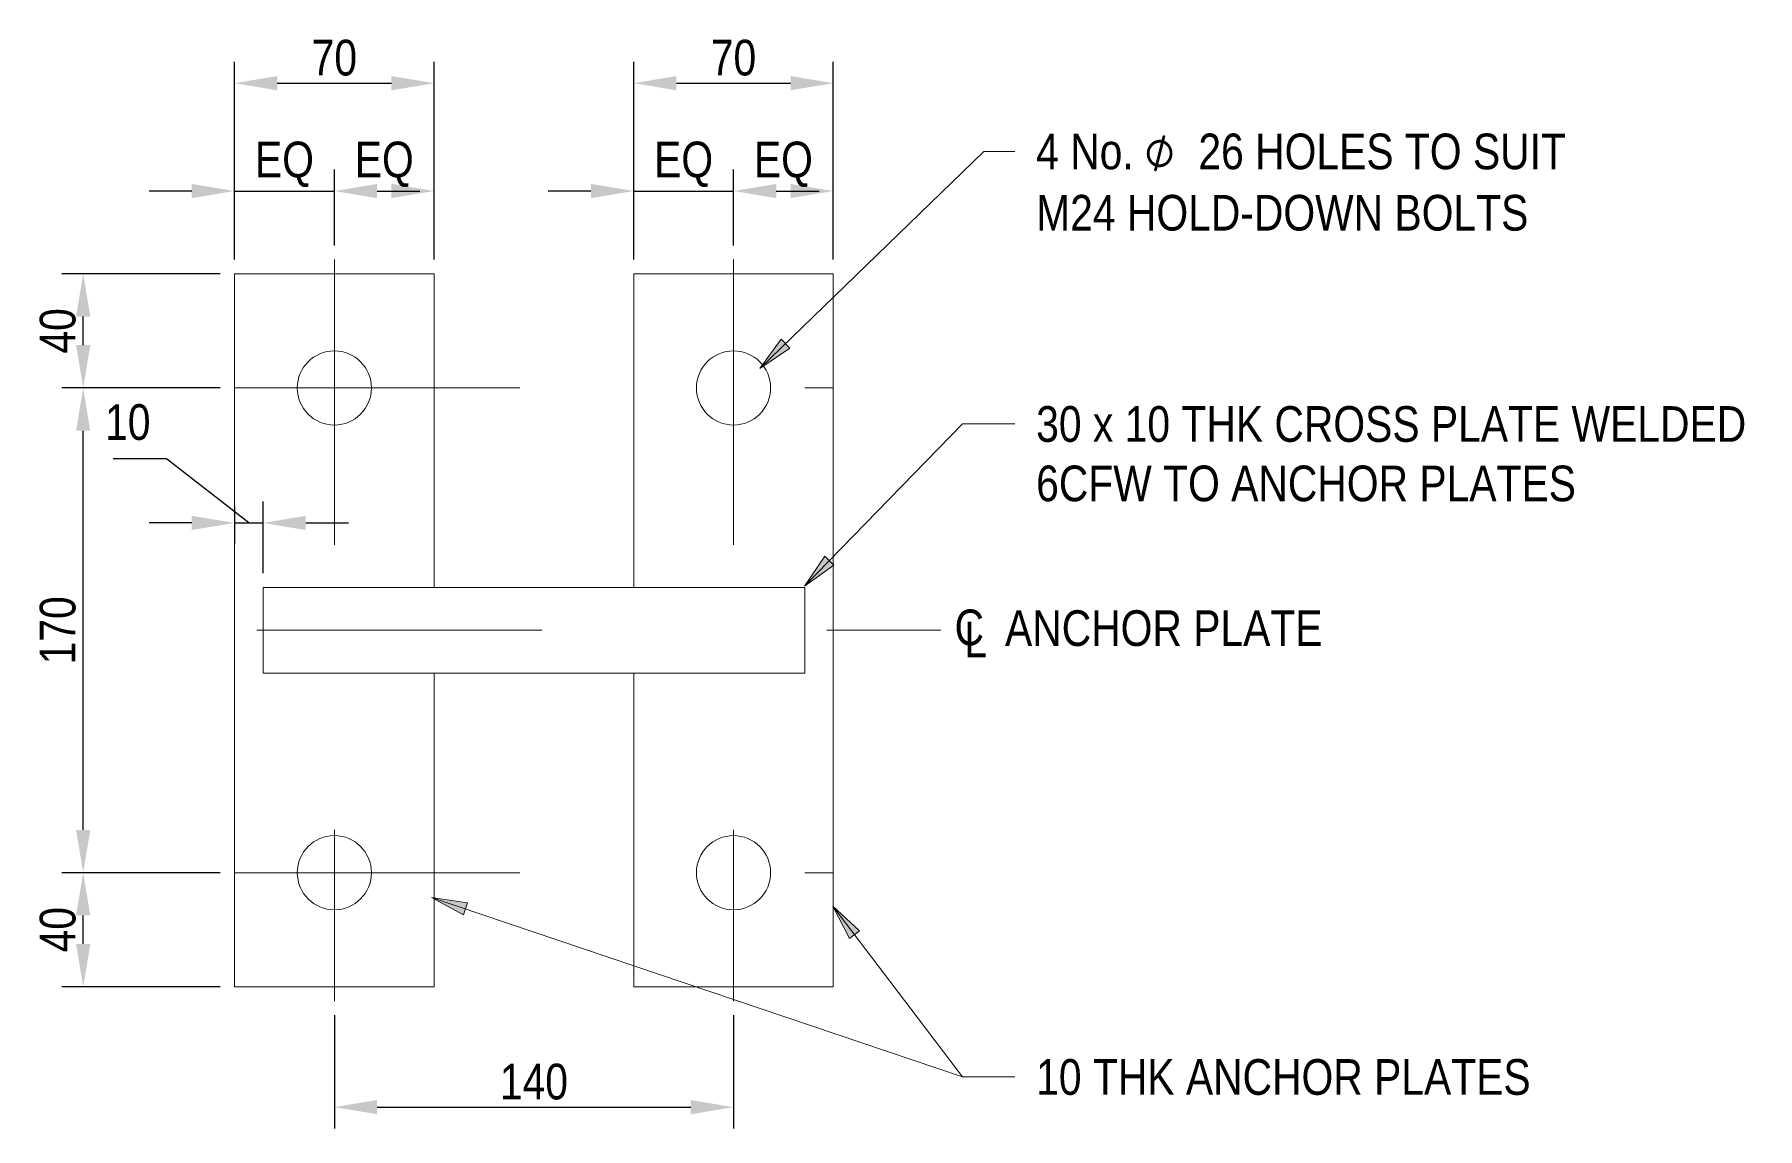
# Model space of a CAD drawing. Header units: metres. Extents: x 1.88 to 5.95, y -0.59 to 2.67.
# Drawn here: x 2.907 to 3.511, y -0.439 to -0.055 of the extents above; entities that cross this region are included whole.
import ezdxf

# ---------------------------------------------------------------- set-up
doc = ezdxf.new("R2010")
doc.units = ezdxf.units.M
doc.linetypes.add('JacobsCenter', pattern=[0.015, 0.009, -0.0015, 0.003, -0.0015])
doc.layers.get('Defpoints').update_dxf_attribs({"color": 41})
for name, color, linetype, lineweight in [('A-ANNO-DIMS', 7, 'Continuous', 9), ('A-ANNO-NOTE', 7, 'Continuous', 9), ('A-DETL', 7, 'Continuous', 13), ('G-ANNO-TEXT', 7, 'Continuous', 9)]:
    doc.layers.add(name, color=color, linetype=linetype, lineweight=lineweight)
doc.styles.add('Arial Narrow_2', font='ARIALN.TTF', dxfattribs={"height": 0.0125})
doc.styles.add('Arial Narrow_3', font='ARIALN.TTF', dxfattribs={"height": 0.0025})
doc.styles.add('Segoe UI Symbol', font='seguisym.ttf', dxfattribs={"height": 0.0125})
doc.dimstyles.new('____ddd____', dxfattribs={"dimscale": 0.3048, "dimtxt": 0.012793, "dimasz": 0.049213, "dimexe": 0.024606, "dimexo": 0.016404, "dimgap": 0.008202, "dimtad": 1, "dimdec": 0, "dimlfac": 1000, "dimzin": 0, "dimdsep": 46, "dimtxsty": 'Arial Narrow_2', "dimsah": 1, "dimcen": 0.09, "dimaunit": 1, "dimadec": 4, "dimazin": 0, "dimtfac": 1, "dimtdec": 4, "dimtix": 1, "dimtmove": 0, "dimatfit": 3, "dimfxl": 1, "dimtvp": 1, "dimtolj": 1, "dimtzin": 0, "dimarcsym": 2})
doc.dimstyles.new('____ddd_____1', dxfattribs={"dimscale": 0.3048, "dimtxt": 0.012793, "dimasz": 0.049213, "dimexe": 0.024606, "dimexo": 0.016404, "dimgap": 0.008202, "dimtad": 1, "dimdec": 0, "dimlfac": 1000, "dimzin": 0, "dimdsep": 46, "dimtxsty": 'Arial Narrow_2', "dimsah": 1, "dimcen": 0.09, "dimaunit": 1, "dimadec": 4, "dimazin": 0, "dimtfac": 1, "dimtdec": 4, "dimtix": 1, "dimtmove": 1, "dimatfit": 3, "dimfxl": 1, "dimtvp": 1, "dimtolj": 1, "dimtzin": 0, "dimarcsym": 2})

# ---------------------------------------------------------------- blocks, each defined once
blk = doc.blocks.new('DIMBLOCK4-DRG-2873222 - SECTION 5')
at = {"layer": 'A-ANNO-DIMS', "color": 0, "lineweight": -2, "transparency": 16777216}
for p, q in [((3.11668, -0.1343), (3.11668, -0.06493)), ((3.18668, -0.1343), (3.18668, -0.06493)), ((3.13168, -0.07243), (3.17168, -0.07243))]:
    blk.add_line(p, q, dxfattribs=at)
at = {"layer": 'A-ANNO-DIMS', "color": 0, "transparency": 16777216}
for points in [[(3.13168, -0.06993), (3.13168, -0.07493), (3.11668, -0.07243)], [(3.17168, -0.06993), (3.17168, -0.07493), (3.18668, -0.07243)]]:
    blk.add_solid(points, dxfattribs=at)
at = {"layer": 'Defpoints', "color": 0, "transparency": 16777216}
for p in [(3.18668, -0.07243), (3.11668, -0.1393), (3.18668, -0.1393)]:
    blk.add_point(p, dxfattribs=at)
at = {"layer": 'A-ANNO-DIMS', "color": 0, "transparency": 16777216, "insert": (3.15168, -0.06355), "char_height": 0.0125, "width": 0.0190066, "attachment_point": 5, "style": 'Arial Narrow_2'}
blk.add_mtext('\\A1;70', dxfattribs=at)
blk = doc.blocks.new('DIMBLOCK5-DRG-2873222 - SECTION 5')
at = {"layer": 'A-ANNO-DIMS', "color": 0, "lineweight": -2, "transparency": 16777216}
for p, q in [((3.11668, -0.1343), (3.11668, -0.10275)), ((3.15168, -0.1293), (3.15168, -0.10275)), ((3.10168, -0.11025), (3.08668, -0.11025)), ((3.11668, -0.11025), (3.15168, -0.11025)), ((3.16668, -0.11025), (3.18168, -0.11025))]:
    blk.add_line(p, q, dxfattribs=at)
at = {"layer": 'A-ANNO-DIMS', "color": 0, "transparency": 16777216}
for points in [[(3.10168, -0.10775), (3.10168, -0.11275), (3.11668, -0.11025)], [(3.16668, -0.10775), (3.16668, -0.11275), (3.15168, -0.11025)]]:
    blk.add_solid(points, dxfattribs=at)
at = {"layer": 'Defpoints', "color": 0, "transparency": 16777216}
for p in [(3.15168, -0.11025), (3.15168, -0.1343), (3.11668, -0.1393)]:
    blk.add_point(p, dxfattribs=at)
at = {"layer": 'A-ANNO-DIMS', "color": 0, "transparency": 16777216, "insert": (3.13418, -0.1009), "char_height": 0.0125, "width": 0.0248548, "attachment_point": 5, "style": 'Arial Narrow_2'}
blk.add_mtext('\\A1;EQ', dxfattribs=at)
blk = doc.blocks.new('DIMBLOCK6-DRG-2873222 - SECTION 5')
at = {"layer": 'A-ANNO-DIMS', "color": 0, "lineweight": -2, "transparency": 16777216}
for p, q in [((3.15168, -0.1293), (3.15168, -0.10275)), ((3.18668, -0.1343), (3.18668, -0.10275)), ((3.16668, -0.11025), (3.17168, -0.11025))]:
    blk.add_line(p, q, dxfattribs=at)
at = {"layer": 'A-ANNO-DIMS', "color": 0, "transparency": 16777216}
for points in [[(3.16668, -0.10775), (3.16668, -0.11275), (3.15168, -0.11025)], [(3.17168, -0.10775), (3.17168, -0.11275), (3.18668, -0.11025)]]:
    blk.add_solid(points, dxfattribs=at)
at = {"layer": 'Defpoints', "color": 0, "transparency": 16777216}
for p in [(3.18668, -0.11025), (3.15168, -0.1343), (3.18668, -0.1393)]:
    blk.add_point(p, dxfattribs=at)
at = {"layer": 'A-ANNO-DIMS', "color": 0, "transparency": 16777216, "insert": (3.16918, -0.1009), "char_height": 0.0125, "width": 0.0248548, "attachment_point": 5, "style": 'Arial Narrow_2'}
blk.add_mtext('\\A1;EQ', dxfattribs=at)
blk = doc.blocks.new('DIMBLOCK7-DRG-2873222 - SECTION 5')
at = {"layer": 'A-ANNO-DIMS', "color": 0, "lineweight": -2, "transparency": 16777216}
for p, q in [((2.97668, -0.1343), (2.97668, -0.06493)), ((3.04668, -0.1343), (3.04668, -0.06493)), ((2.99168, -0.07243), (3.03168, -0.07243))]:
    blk.add_line(p, q, dxfattribs=at)
at = {"layer": 'A-ANNO-DIMS', "color": 0, "transparency": 16777216}
for points in [[(2.99168, -0.06993), (2.99168, -0.07493), (2.97668, -0.07243)], [(3.03168, -0.06993), (3.03168, -0.07493), (3.04668, -0.07243)]]:
    blk.add_solid(points, dxfattribs=at)
at = {"layer": 'Defpoints', "color": 0, "transparency": 16777216}
for p in [(3.04668, -0.07243), (2.97668, -0.1393), (3.04668, -0.1393)]:
    blk.add_point(p, dxfattribs=at)
at = {"layer": 'A-ANNO-DIMS', "color": 0, "transparency": 16777216, "insert": (3.01168, -0.06355), "char_height": 0.0125, "width": 0.0190066, "attachment_point": 5, "style": 'Arial Narrow_2'}
blk.add_mtext('\\A1;70', dxfattribs=at)
blk = doc.blocks.new('DIMBLOCK8-DRG-2873222 - SECTION 5')
at = {"layer": 'A-ANNO-DIMS', "color": 0, "lineweight": -2, "transparency": 16777216}
for p, q in [((2.97668, -0.1343), (2.97668, -0.10275)), ((3.01168, -0.1293), (3.01168, -0.10275)), ((2.96168, -0.11025), (2.94668, -0.11025)), ((2.97668, -0.11025), (3.01168, -0.11025)), ((3.02668, -0.11025), (3.04168, -0.11025))]:
    blk.add_line(p, q, dxfattribs=at)
at = {"layer": 'A-ANNO-DIMS', "color": 0, "transparency": 16777216}
for points in [[(2.96168, -0.10775), (2.96168, -0.11275), (2.97668, -0.11025)], [(3.02668, -0.10775), (3.02668, -0.11275), (3.01168, -0.11025)]]:
    blk.add_solid(points, dxfattribs=at)
at = {"layer": 'Defpoints', "color": 0, "transparency": 16777216}
for p in [(3.01168, -0.11025), (3.01168, -0.1343), (2.97668, -0.1393)]:
    blk.add_point(p, dxfattribs=at)
at = {"layer": 'A-ANNO-DIMS', "color": 0, "transparency": 16777216, "insert": (2.99418, -0.1009), "char_height": 0.0125, "width": 0.0248548, "attachment_point": 5, "style": 'Arial Narrow_2'}
blk.add_mtext('\\A1;EQ', dxfattribs=at)
blk = doc.blocks.new('DIMBLOCK9-DRG-2873222 - SECTION 5')
at = {"layer": 'A-ANNO-DIMS', "color": 0, "lineweight": -2, "transparency": 16777216}
for p, q in [((3.01168, -0.1293), (3.01168, -0.10275)), ((3.04668, -0.1343), (3.04668, -0.10275)), ((3.02668, -0.11025), (3.03168, -0.11025))]:
    blk.add_line(p, q, dxfattribs=at)
at = {"layer": 'A-ANNO-DIMS', "color": 0, "transparency": 16777216}
for points in [[(3.02668, -0.10775), (3.02668, -0.11275), (3.01168, -0.11025)], [(3.03168, -0.10775), (3.03168, -0.11275), (3.04668, -0.11025)]]:
    blk.add_solid(points, dxfattribs=at)
at = {"layer": 'Defpoints', "color": 0, "transparency": 16777216}
for p in [(3.04668, -0.11025), (3.01168, -0.1343), (3.04668, -0.1393)]:
    blk.add_point(p, dxfattribs=at)
at = {"layer": 'A-ANNO-DIMS', "color": 0, "transparency": 16777216, "insert": (3.02918, -0.1009), "char_height": 0.0125, "width": 0.0248548, "attachment_point": 5, "style": 'Arial Narrow_2'}
blk.add_mtext('\\A1;EQ', dxfattribs=at)
blk = doc.blocks.new('DIMBLOCK10-DRG-2873222 - SECTION 5')
at = {"layer": 'A-ANNO-DIMS', "color": 0, "lineweight": -2, "transparency": 16777216}
for p, q in [((2.95278, -0.20419), (2.93409, -0.20419)), ((2.98168, -0.22664), (2.95278, -0.20419)), ((2.97668, -0.22104), (2.97668, -0.23414)), ((2.98668, -0.2443), (2.98668, -0.21914)), ((2.96168, -0.22664), (2.94668, -0.22664)), ((2.97668, -0.22664), (2.98668, -0.22664)), ((2.97668, -0.22664), (2.98668, -0.22664)), ((3.00168, -0.22664), (3.01668, -0.22664))]:
    blk.add_line(p, q, dxfattribs=at)
at = {"layer": 'A-ANNO-DIMS', "color": 0, "transparency": 16777216}
for points in [[(2.96168, -0.22414), (2.96168, -0.22914), (2.97668, -0.22664)], [(3.00168, -0.22414), (3.00168, -0.22914), (2.98668, -0.22664)]]:
    blk.add_solid(points, dxfattribs=at)
at = {"layer": 'Defpoints', "color": 0, "transparency": 16777216}
for p in [(2.97668, -0.21604), (2.98668, -0.22664), (2.98668, -0.2493)]:
    blk.add_point(p, dxfattribs=at)
at = {"layer": 'A-ANNO-DIMS', "color": 0, "transparency": 16777216, "insert": (2.93127, -0.18502), "char_height": 0.0125, "width": 0.0190066, "attachment_point": 1, "line_spacing_factor": 0.974696, "style": 'Arial Narrow_2'}
blk.add_mtext('\\A1;10', dxfattribs=at)
blk = doc.blocks.new('DIMBLOCK11-DRG-2873222 - SECTION 5')
at = {"layer": 'A-ANNO-DIMS', "color": 0, "lineweight": -2, "transparency": 16777216}
for p, q in [((2.97168, -0.3493), (2.91609, -0.3493)), ((2.92359, -0.3743), (2.92359, -0.3643)), ((2.97168, -0.3893), (2.91609, -0.3893))]:
    blk.add_line(p, q, dxfattribs=at)
at = {"layer": 'A-ANNO-DIMS', "color": 0, "transparency": 16777216}
for points in [[(2.92109, -0.3643), (2.92609, -0.3643), (2.92359, -0.3493)], [(2.92109, -0.3743), (2.92609, -0.3743), (2.92359, -0.3893)]]:
    blk.add_solid(points, dxfattribs=at)
at = {"layer": 'Defpoints', "color": 0, "transparency": 16777216}
for p in [(2.92359, -0.3493), (2.97668, -0.3493), (2.97668, -0.3893)]:
    blk.add_point(p, dxfattribs=at)
at = {"layer": 'A-ANNO-DIMS', "color": 0, "transparency": 16777216, "insert": (2.9147, -0.3693), "char_height": 0.0125, "width": 0.0190066, "attachment_point": 5, "rotation": 90, "style": 'Arial Narrow_2'}
blk.add_mtext('\\A1;40', dxfattribs=at)
blk = doc.blocks.new('DIMBLOCK12-DRG-2873222 - SECTION 5')
at = {"layer": 'A-ANNO-DIMS', "color": 0, "lineweight": -2, "transparency": 16777216}
for p, q in [((2.97168, -0.1793), (2.91609, -0.1793)), ((2.92359, -0.3343), (2.92359, -0.1943)), ((2.97168, -0.3493), (2.91609, -0.3493))]:
    blk.add_line(p, q, dxfattribs=at)
at = {"layer": 'A-ANNO-DIMS', "color": 0, "transparency": 16777216}
for points in [[(2.92109, -0.1943), (2.92609, -0.1943), (2.92359, -0.1793)], [(2.92109, -0.3343), (2.92609, -0.3343), (2.92359, -0.3493)]]:
    blk.add_solid(points, dxfattribs=at)
at = {"layer": 'Defpoints', "color": 0, "transparency": 16777216}
for p in [(2.92359, -0.1793), (2.97668, -0.1793), (2.97668, -0.3493)]:
    blk.add_point(p, dxfattribs=at)
at = {"layer": 'A-ANNO-DIMS', "color": 0, "transparency": 16777216, "insert": (2.9147, -0.2643), "char_height": 0.0125, "width": 0.0285099, "attachment_point": 5, "rotation": 90, "style": 'Arial Narrow_2'}
blk.add_mtext('\\A1;170', dxfattribs=at)
blk = doc.blocks.new('DIMBLOCK13-DRG-2873222 - SECTION 5')
at = {"layer": 'A-ANNO-DIMS', "color": 0, "lineweight": -2, "transparency": 16777216}
for p, q in [((2.97168, -0.1393), (2.91609, -0.1393)), ((2.92359, -0.1643), (2.92359, -0.1543)), ((2.97168, -0.1793), (2.91609, -0.1793))]:
    blk.add_line(p, q, dxfattribs=at)
at = {"layer": 'A-ANNO-DIMS', "color": 0, "transparency": 16777216}
for points in [[(2.92109, -0.1543), (2.92609, -0.1543), (2.92359, -0.1393)], [(2.92109, -0.1643), (2.92609, -0.1643), (2.92359, -0.1793)]]:
    blk.add_solid(points, dxfattribs=at)
at = {"layer": 'Defpoints', "color": 0, "transparency": 16777216}
for p in [(2.92359, -0.1393), (2.97668, -0.1393), (2.97668, -0.1793)]:
    blk.add_point(p, dxfattribs=at)
at = {"layer": 'A-ANNO-DIMS', "color": 0, "transparency": 16777216, "insert": (2.9147, -0.1593), "char_height": 0.0125, "width": 0.0190066, "attachment_point": 5, "rotation": 90, "style": 'Arial Narrow_2'}
blk.add_mtext('\\A1;40', dxfattribs=at)
blk = doc.blocks.new('DIMBLOCK14-DRG-2873222 - SECTION 5')
at = {"layer": 'A-ANNO-DIMS', "color": 0, "lineweight": -2, "transparency": 16777216}
for p, q in [((3.01168, -0.3993), (3.01168, -0.43901)), ((3.15168, -0.3993), (3.15168, -0.43901)), ((3.02668, -0.43151), (3.13668, -0.43151))]:
    blk.add_line(p, q, dxfattribs=at)
at = {"layer": 'A-ANNO-DIMS', "color": 0, "transparency": 16777216}
for points in [[(3.02668, -0.42901), (3.02668, -0.43401), (3.01168, -0.43151)], [(3.13668, -0.42901), (3.13668, -0.43401), (3.15168, -0.43151)]]:
    blk.add_solid(points, dxfattribs=at)
at = {"layer": 'Defpoints', "color": 0, "transparency": 16777216}
for p in [(3.01168, -0.3943), (3.15168, -0.3943), (3.15168, -0.43151)]:
    blk.add_point(p, dxfattribs=at)
at = {"layer": 'A-ANNO-DIMS', "color": 0, "transparency": 16777216, "insert": (3.08168, -0.42263), "char_height": 0.0125, "width": 0.0285099, "attachment_point": 5, "style": 'Arial Narrow_2'}
blk.add_mtext('\\A1;140', dxfattribs=at)
blk = doc.blocks.new('CS_Annot_Centreline Symbol4 - CS_Annot_Centreline Symbol-6057300-DRG-2873222 - SECTION 5')
at = {"layer": 'A-ANNO-NOTE', "char_height": 0.0025, "attachment_point": 1, "style": 'Arial Narrow_3'}
for s, insert, width in [('C  ', (-0.00109, 0.00476), 0.0044093), ('L', (-0.00041, 0.00392), 0.0019241)]:
    blk.add_mtext(s, dxfattribs=dict(at, insert=insert, width=width))

msp = doc.modelspace()

# ---------------------------------------------------------------- hatches: boundary and pattern name
at = {"layer": 'G-ANNO-TEXT'}
for points in [[(3.1609189, -0.172529), (3.1714256, -0.1654074), (3.1683562, -0.1622434)], [(3.1766279, -0.2488206), (3.1869233, -0.2413969), (3.1837633, -0.2383234)], [(3.0457963, -0.3579888), (3.0569316, -0.3640808), (3.0583436, -0.3599049)], [(3.1865646, -0.3610364), (3.192357, -0.3723305), (3.1958705, -0.3696683)]]:
    msp.add_hatch(color=256, dxfattribs=at).paths.add_polyline_path(points)

# ---------------------------------------------------------------- linework, layer by layer
at = {"layer": 'A-DETL', "linetype": 'JacobsCenter'}
for p, q in [((3.0116845, -0.1343012), (3.0116845, -0.3943012)), ((3.1516845, -0.1343012), (3.1516845, -0.3943012)), ((2.9766845, -0.1793012), (3.1866845, -0.1793012)), ((2.9844385, -0.2643012), (3.2244385, -0.2643012)), ((2.9766845, -0.3493012), (3.1866845, -0.3493012))]:
    msp.add_line(p, q, dxfattribs=at)
at = {"layer": 'A-DETL', "lineweight": 18}
for p, q in [((2.9766845, -0.1393012), (2.9766845, -0.3893012)), ((3.0466845, -0.1393012), (2.9766845, -0.1393012)), ((3.0466845, -0.2493012), (3.0466845, -0.1393012)), ((3.1166845, -0.1393012), (3.1166845, -0.2493012)), ((3.1866845, -0.1393012), (3.1166845, -0.1393012)), ((3.1866845, -0.3893012), (3.1866845, -0.1393012)), ((3.1766845, -0.2493012), (2.9866845, -0.2493012)), ((2.9866845, -0.2493012), (2.9866845, -0.2793012)), ((3.1766845, -0.2793012), (3.1766845, -0.2493012)), ((2.9866845, -0.2793012), (3.1766845, -0.2793012)), ((3.0466845, -0.3893012), (3.0466845, -0.2793012)), ((3.1166845, -0.2793012), (3.1166845, -0.3893012)), ((2.9766845, -0.3893012), (3.0466845, -0.3893012)), ((3.1166845, -0.3893012), (3.1866845, -0.3893012))]:
    msp.add_line(p, q, dxfattribs=at)
for centre in [(3.0116845, -0.1793012), (3.1516845, -0.1793012), (3.0116845, -0.3493012), (3.1516845, -0.3493012)]:
    msp.add_circle(centre, 0.013, dxfattribs=at)
at = {"layer": 'G-ANNO-TEXT'}
for p, q in [((3.1609189, -0.172529), (3.2394361, -0.09636)), ((3.2394361, -0.09636), (3.2503308, -0.09636)), ((3.1683562, -0.1622434), (3.1609189, -0.172529)), ((3.1714256, -0.1654074), (3.1683562, -0.1622434)), ((3.1609189, -0.172529), (3.1714256, -0.1654074)), ((3.1766279, -0.2488206), (3.2319502, -0.1919427)), ((3.2319502, -0.1919427), (3.2503308, -0.1919427)), ((3.1837633, -0.2383234), (3.1766279, -0.2488206)), ((3.1766279, -0.2488206), (3.1869233, -0.2413969)), ((3.1869233, -0.2413969), (3.1837633, -0.2383234)), ((3.0457963, -0.3579888), (3.0569316, -0.3640808)), ((3.0583436, -0.3599049), (3.0457963, -0.3579888)), ((3.0457963, -0.3579888), (3.2319502, -0.4209339)), ((3.0569316, -0.3640808), (3.0583436, -0.3599049)), ((3.1865646, -0.3610364), (3.192357, -0.3723305)), ((3.1958705, -0.3696683), (3.1865646, -0.3610364)), ((3.1865646, -0.3610364), (3.2319502, -0.4209339)), ((3.192357, -0.3723305), (3.1958705, -0.3696683)), ((3.2319502, -0.4209339), (3.2503308, -0.4209339)), ((3.2319502, -0.4209339), (3.2503308, -0.4209339))]:
    msp.add_line(p, q, dxfattribs=at)

# ---------------------------------------------------------------- block references
at = {"layer": 'A-ANNO-NOTE', "xscale": 5, "yscale": 5, "zscale": 5}
msp.add_blockref('CS_Annot_Centreline Symbol4 - CS_Annot_Centreline Symbol-6057300-DRG-2873222 - SECTION 5', (3.2346643, -0.2808165), dxfattribs=at)

# ---------------------------------------------------------------- texts
at = {"layer": 'A-ANNO-NOTE', "insert": (3.2469152, -0.2572844), "char_height": 0.0125, "attachment_point": 1, "style": 'Arial Narrow_2', "bg_fill": 3, "box_fill_scale": 1, "bg_fill_color": 256, "bg_fill_true_color": 13158600, "bg_fill_transparency": 0}
msp.add_mtext('ANCHOR PLATE', dxfattribs=at)
at = {"layer": 'G-ANNO-TEXT', "char_height": 0.0125, "attachment_point": 1, "style": 'Arial Narrow_2', "bg_fill": 3, "box_fill_scale": 1, "bg_fill_color": 256, "bg_fill_true_color": 13158600, "bg_fill_transparency": 0}
for s, insert in [('4 No. ', (3.2578308, -0.09011)), ('M24 HOLD-DOWN BOLTS', (3.2578308, -0.1116074)), ('30 x 10 THK CROSS PLATE WELDED ', (3.2578308, -0.1856927)), ('6CFW TO ANCHOR PLATES', (3.2578308, -0.2065286)), ('10 THK ANCHOR PLATES', (3.2578308, -0.4146839))]:
    msp.add_mtext(s, dxfattribs=dict(at, insert=insert))

# ---------------------------------------------------------------- dimensions: what is measured, and where the dimension line sits
at = {"layer": 'A-ANNO-DIMS'}
for base, p1, p2, override, picture, middle in [((3.0466845, -0.0724304), (2.9766845, -0.1393012), (3.0466845, -0.1393012), {"dimpost": '<>', "dimfxl": 0.07}, 'DIMBLOCK7-DRG-2873222 - SECTION 5', (3.0116845, -0.0635482)), ((3.1866845, -0.0724304), (3.1166845, -0.1393012), (3.1866845, -0.1393012), {"dimpost": '<>', "dimfxl": 0.07}, 'DIMBLOCK4-DRG-2873222 - SECTION 5', (3.1516845, -0.0635482)), ((3.1516845, -0.4315138), (3.0116845, -0.3943012), (3.1516845, -0.3943012), {"dimpost": '<>', "dimfxl": 0.14}, 'DIMBLOCK14-DRG-2873222 - SECTION 5', (3.0816845, -0.4226316))]:
    dim = msp.add_linear_dim(base=base, p1=p1, p2=p2, dimstyle='____ddd____', override=override, dxfattribs=at)
    dim.commit()
    dim.dimension.update_dxf_attribs({"geometry": picture, "text_midpoint": middle})
for base, p1, p2, picture, middle in [((3.0116845, -0.1102461), (2.9766845, -0.1393012), (3.0116845, -0.1343012), 'DIMBLOCK8-DRG-2873222 - SECTION 5', (2.9941845, -0.1008992)), ((3.0466845, -0.1102461), (3.0116845, -0.1343012), (3.0466845, -0.1393012), 'DIMBLOCK9-DRG-2873222 - SECTION 5', (3.0291845, -0.1008992)), ((3.1516845, -0.1102461), (3.1166845, -0.1393012), (3.1516845, -0.1343012), 'DIMBLOCK5-DRG-2873222 - SECTION 5', (3.1341845, -0.1008992)), ((3.1866845, -0.1102461), (3.1516845, -0.1343012), (3.1866845, -0.1393012), 'DIMBLOCK6-DRG-2873222 - SECTION 5', (3.1691845, -0.1008992))]:
    dim = msp.add_linear_dim(base=base, p1=p1, p2=p2, text='EQ', dimstyle='____ddd____', override={"dimpost": '<>', "dimfxl": 0.035355}, dxfattribs=at)
    dim.commit()
    dim.dimension.update_dxf_attribs({"geometry": picture, "text_midpoint": middle})
for base, p1, p2, override, picture, middle in [((2.9235861, -0.1393012), (2.9766845, -0.1793012), (2.9766845, -0.1393012), {"dimpost": '<>', "dimfxl": 0.04}, 'DIMBLOCK13-DRG-2873222 - SECTION 5', (2.914704, -0.1593012)), ((2.9235861, -0.1793012), (2.9766845, -0.3493012), (2.9766845, -0.1793012), {"dimpost": '<>', "dimfxl": 0.17}, 'DIMBLOCK12-DRG-2873222 - SECTION 5', (2.914704, -0.2643012)), ((2.9235861, -0.3493012), (2.9766845, -0.3893012), (2.9766845, -0.3493012), {"dimpost": '<>', "dimfxl": 0.04}, 'DIMBLOCK11-DRG-2873222 - SECTION 5', (2.914704, -0.3693012))]:
    dim = msp.add_linear_dim(base=base, p1=p1, p2=p2, angle=90, dimstyle='____ddd____', override=override, dxfattribs=at)
    dim.commit()
    dim.dimension.update_dxf_attribs({"geometry": picture, "text_midpoint": middle})
dim = msp.add_linear_dim(base=(2.9866845, -0.2266421), p1=(2.9766845, -0.2160355), p2=(2.9866845, -0.2493012), dimstyle='____ddd_____1', override={"dimpost": '<>', "dimfxl": 0.034736}, dxfattribs=at)
dim.commit()
dim.dimension.update_dxf_attribs({"geometry": 'DIMBLOCK10-DRG-2873222 - SECTION 5', "text_midpoint": (2.9502756, -0.2041875), "dimtype": 160})

# ---------------------------------------------------------------- next in the draw order: texts
at = {"layer": 'G-ANNO-TEXT', "insert": (3.2958646, -0.09011), "char_height": 0.0125, "attachment_point": 1, "style": 'Segoe UI Symbol', "bg_fill": 3, "box_fill_scale": 1, "bg_fill_color": 256, "bg_fill_true_color": 13158600, "bg_fill_transparency": 0}
msp.add_mtext('\\fSegoe UI Symbol|b0|i0|c254|p34|;⌀', dxfattribs=at)

# ---------------------------------------------------------------- next in the draw order: texts
at = {"layer": 'G-ANNO-TEXT', "insert": (3.3107475, -0.09011), "char_height": 0.0125, "attachment_point": 1, "style": 'Arial Narrow_2', "bg_fill": 3, "box_fill_scale": 1, "bg_fill_color": 256, "bg_fill_true_color": 13158600, "bg_fill_transparency": 0}
msp.add_mtext(' 26 HOLES TO SUIT ', dxfattribs=at)

doc.saveas('drawing.dxf')
